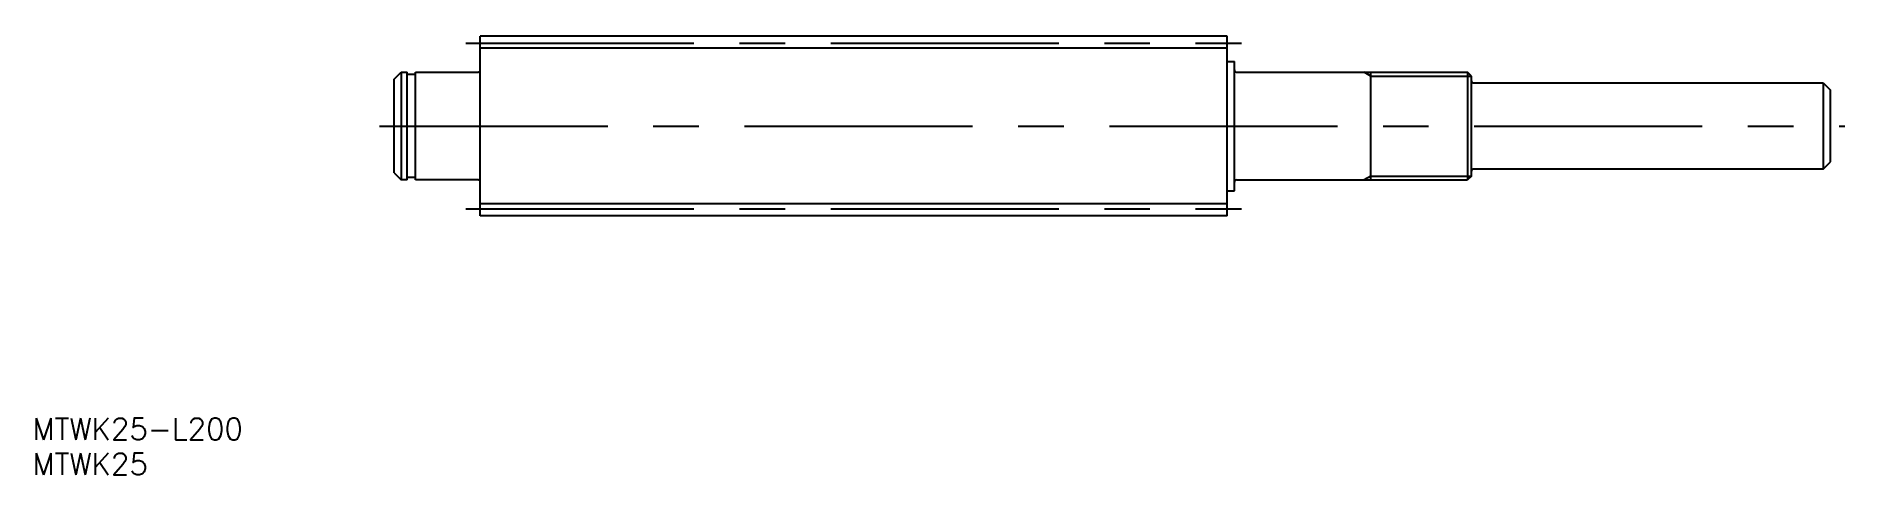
# Model space of a CAD drawing. Extents: x -50 to 202, y -49 to 12.
import ezdxf

# ---------------------------------------------------------------- set-up
doc = ezdxf.new("R2010")
doc.units = 0
doc.linetypes.add('CENTER', pattern=[50.8, 31.75, -6.35, 6.35, -6.35])
doc.layers.get('0').update_dxf_attribs({"linetype": 'CONTINUOUS'})
doc.layers.add('CENTER', color=1, linetype='CONTINUOUS')
doc.styles.get("Standard").update_dxf_attribs({"font": 'txt.shx', "height": 3, "bigfont": 'bigfont.shx'})

msp = doc.modelspace()

# ---------------------------------------------------------------- linework, layer by layer
at = {"color": 7, "linetype": 'CONTINUOUS'}
for p, q in [((116, 12.5), (12, 12.5)), ((12, -12.5), (12, 12.5)), ((116, -12.5), (116, 12.5)), ((116, 9), (117, 9)), ((117, -9), (117, 9)), ((0, 6.5), (1, 7.5)), ((0, -6.5), (0, 6.5)), ((1, 7.5), (1, -7.5)), ((1, 7.5), (1.85, 7.5)), ((1.85, -7.5), (1.85, 7.5)), ((3, 7.15), (1.85, 7.15)), ((3, -7.5), (3, 7.5)), ((3, 7.5), (11.7, 7.5)), ((117.3, 7.5), (149.46, 7.5)), ((136, -7.5), (136, 7.5)), ((149.46, 7.5), (149.46, -7.5)), ((150, 6.96), (149.46, 7.5)), ((150, -6.96), (150, 6.96)), ((150.3, 6), (199, 6)), ((199, 6), (200, 5)), ((199, 6), (199, -6)), ((200, -5), (200, 5)), ((199, -6), (200, -5)), ((0, -6.5), (1, -7.5)), ((1.85, -7.5), (1, -7.5)), ((3, -7.15), (1.85, -7.15)), ((11.7, -7.5), (3, -7.5)), ((117.3, -7.5), (149.46, -7.5)), ((150, -6.96), (149.46, -7.5)), ((199, -6), (150.3, -6)), ((116, -9), (117, -9)), ((116, -12.5), (12, -12.5))]:
    msp.add_line(p, q, dxfattribs=at)
at = {"color": 3, "linetype": 'CONTINUOUS'}
for p, q in [((116, 10.84), (12, 10.84)), ((136, 6.96), (135.06, 7.5)), ((136, 6.96), (150, 6.96)), ((136, -6.96), (135.06, -7.5)), ((136, -6.96), (150, -6.96)), ((116, -10.84), (12, -10.84))]:
    msp.add_line(p, q, dxfattribs=at)
at = {"color": 7, "linetype": 'CONTINUOUS'}
for centre, start, end in [((11.7, 7.8), 270, 0), ((117.3, 7.8), 180, 270), ((150.3, 6.3), 180, 270), ((11.7, -7.8), 0, 90), ((117.3, -7.8), 90, 180), ((150.3, -6.3), 90, 180)]:
    msp.add_arc(centre, 0.3, start, end, dxfattribs=at)
at = {"layer": 'CENTER', "color": 1, "linetype": 'CENTER'}
for p, q in [((10, 11.53), (118, 11.53)), ((-2, 0), (202, 0)), ((10, -11.53), (118, -11.53))]:
    msp.add_line(p, q, dxfattribs=at)

# ---------------------------------------------------------------- texts
at = {"color": 7, "linetype": 'CONTINUOUS'}
for s, p in [('MTWK25-L200', (-50.34, -43.65)), ('MTWK25', (-50.34, -48.53))]:
    msp.add_text(s, height=3, dxfattribs=at).set_placement(p)

doc.saveas('drawing.dxf')
